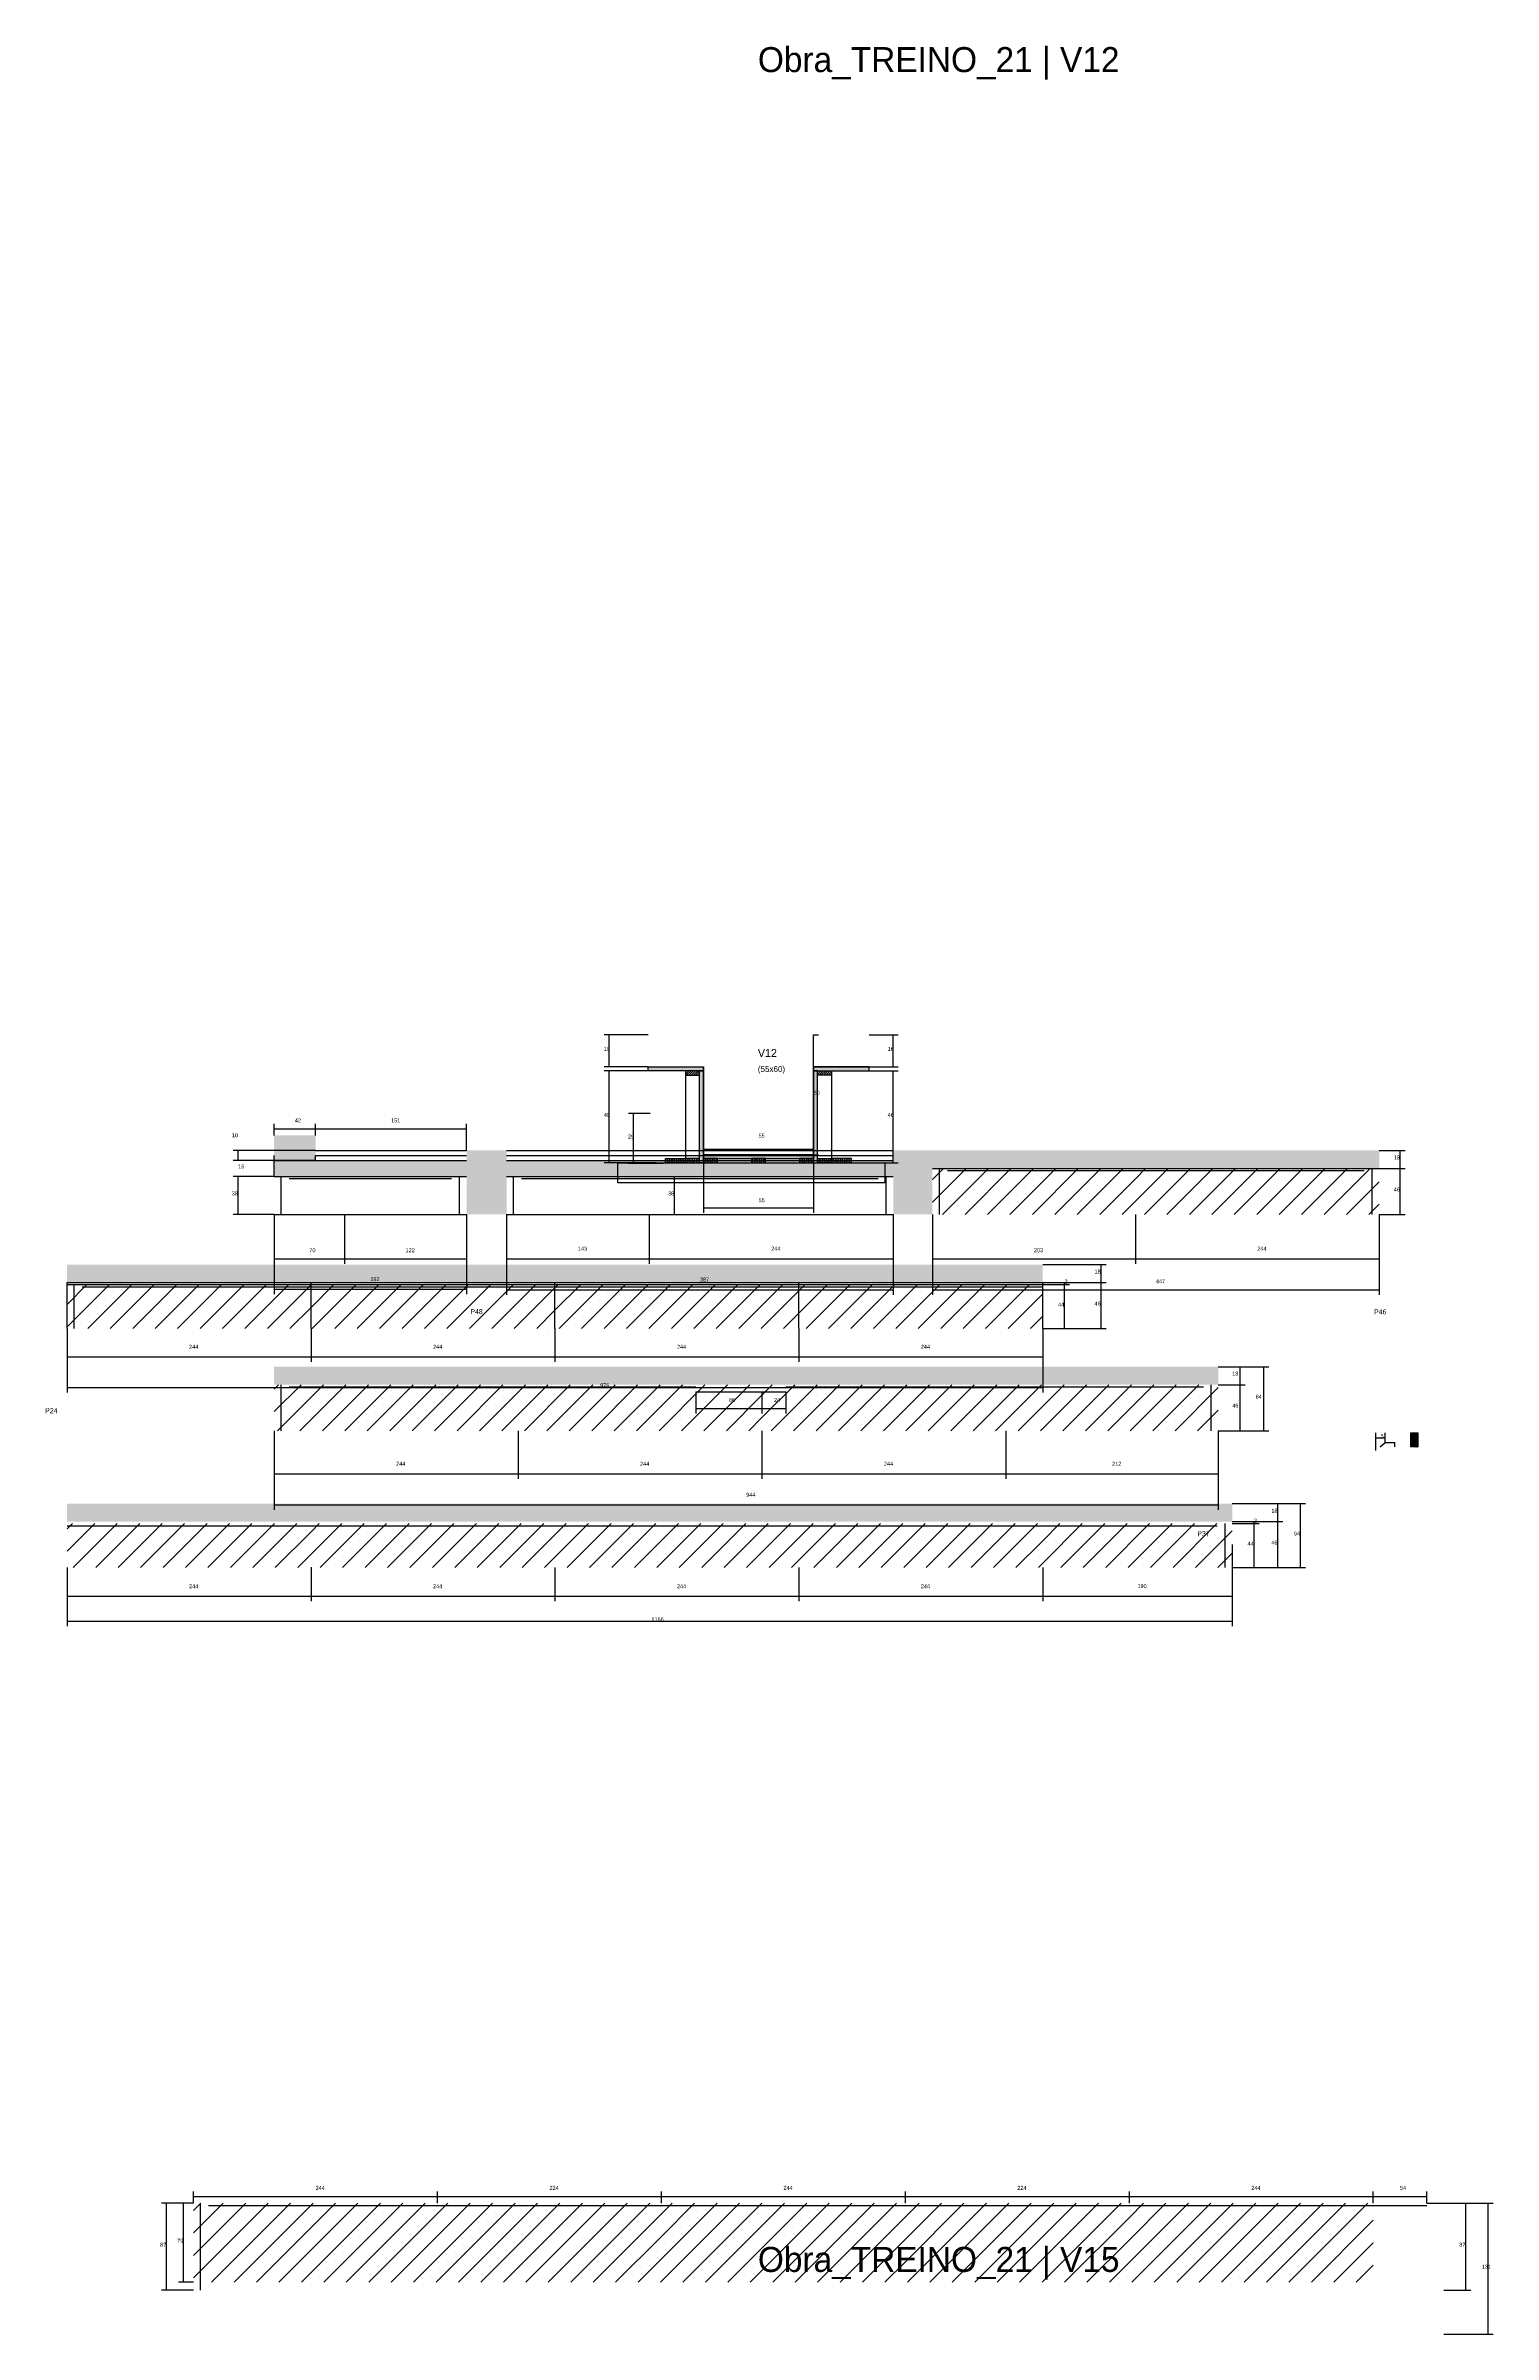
# Model space of a CAD drawing. Header units: metres. Extents: x -65046 to 21926, y -45195 to 1016.
# Drawn here: x 5688 to 7136, y -27672 to -25384 of the extents above; entities that cross this region are included whole.
import ezdxf

# ---------------------------------------------------------------- set-up
doc = ezdxf.new("R2010")
doc.units = ezdxf.units.M
for name, color, linetype in [('COTA', 241, 'Continuous'), ('Escoras', 2, 'Continuous'), ('Hachura', 253, 'Continuous'), ('LABEL_ID', 3, 'Continuous'), ('Madeira', 126, 'Continuous'), ('NOMENCLATURA', 7, 'Continuous'), ('Painéis', 200, 'Continuous'), ('SARR_2.2x7', 40, 'Continuous'), ('Texto Seção', 7, 'Continuous')]:
    doc.layers.add(name, color=color, linetype=linetype)

msp = doc.modelspace()

# ---------------------------------------------------------------- hatches: boundary and pattern name
at = {"layer": 'COTA'}
h = msp.add_hatch(dxfattribs=at)
h.set_pattern_fill('AR-CONC', scale=0.03)
h.paths.add_polyline_path([(6108.6, -26552.4), (6148.6, -26552.4), (6148.6, -26514.4), (6535.4, -26514.4), (6535.4, -26552.4), (6574.6, -26552.4), (6574.6, -26506.4), (6777.6, -26506.4), (7021.6, -26506.4), (7021.6, -26488.4), (6535.4, -26488.4), (6535.4, -26498.4), (6148.6, -26498.4), (6148.6, -26488.4), (6108.6, -26488.4), (6108.6, -26498.4), (5957.6, -26498.4), (5957.6, -26488.4), (5957.6, -26473.4), (5916.1, -26473.4), (5916.1, -26514.4), (5957.6, -26514.4), (6108.6, -26514.4)])
h = msp.add_hatch(dxfattribs=at)
h.set_pattern_fill('AR-CONC', scale=0.03)
h.paths.add_polyline_path([(6197, -26620.5), (6685, -26620.5), (6685, -26602.5), (5709, -26602.5), (5709, -26620.5)])
h = msp.add_hatch(dxfattribs=at)
h.set_pattern_fill('AR-CONC', scale=0.03)
h.paths.add_polyline_path([(5916.1, -26704.7), (5916.1, -26722.7), (6860.6, -26722.7), (6860.6, -26704.7)])
h = msp.add_hatch(dxfattribs=at)
h.set_pattern_fill('AR-CONC', scale=0.03)
h.paths.add_polyline_path([(6197, -26859.6), (6874.5, -26859.6), (6874.5, -26841.6), (5709, -26841.6), (5709, -26859.6)])
at = {"layer": 'Hachura'}
h = msp.add_hatch(color=8, dxfattribs=at)
h.dxf.hatch_style = 1
h.paths.add_polyline_path([(6290.1, -26408.9), (6290.1, -26404.9), (6290.1, -26404.9), (6345.7, -26404.9), (6345.7, -26404.9), (6345.7, -26408.9), (6345.7, -26408.9), (6290.1, -26408.9)])
h = msp.add_hatch(dxfattribs=at)
h.set_pattern_fill('ANSI31', scale=0.5)
h.paths.add_polyline_path([(6341.7, -26413.3), (6341.7, -26408.9), (6341.7, -26408.9), (6327.7, -26408.9), (6327.7, -26408.9), (6327.7, -26413.3), (6327.7, -26413.3), (6341.7, -26413.3)])
h = msp.add_hatch(color=8, dxfattribs=at)
h.dxf.hatch_style = 1
h.paths.add_polyline_path([(6341.7, -26404.9), (6345.7, -26404.9), (6345.7, -26404.9), (6345.7, -26500.9), (6345.7, -26500.9), (6341.7, -26500.9), (6341.7, -26500.9), (6341.7, -26404.9)])
h = msp.add_hatch(color=8, dxfattribs=at)
h.dxf.hatch_style = 1
h.paths.add_polyline_path([(6459.7, -26404.9), (6455.7, -26404.9), (6455.7, -26404.9), (6455.7, -26500.9), (6455.7, -26500.9), (6459.7, -26500.9), (6459.7, -26500.9), (6459.7, -26404.9)])
h = msp.add_hatch(color=8, dxfattribs=at)
h.dxf.hatch_style = 1
h.paths.add_polyline_path([(6511.3, -26408.9), (6511.3, -26404.9), (6511.3, -26404.9), (6455.7, -26404.9), (6455.7, -26404.9), (6455.7, -26408.9), (6455.7, -26408.9), (6511.3, -26408.9)])
h = msp.add_hatch(dxfattribs=at)
h.set_pattern_fill('ANSI31', scale=0.5)
h.paths.add_polyline_path([(6459.7, -26413.3), (6459.7, -26408.9), (6459.7, -26408.9), (6473.7, -26408.9), (6473.7, -26408.9), (6473.7, -26413.3), (6473.7, -26413.3), (6459.7, -26413.3)])
h = msp.add_hatch(dxfattribs=at)
h.set_pattern_fill('ANSI31', scale=0.5)
h.paths.add_polyline_path([(6307.7, -26500.9), (6307.7, -26496.5), (6307.7, -26496.5), (6327.7, -26496.5), (6327.7, -26496.5), (6327.7, -26500.9), (6327.7, -26500.9), (6307.7, -26500.9)])
h = msp.add_hatch(dxfattribs=at)
h.set_pattern_fill('ANSI31', scale=0.5)
h.paths.add_polyline_path([(6341.7, -26500.9), (6341.7, -26496.5), (6341.7, -26496.5), (6327.7, -26496.5), (6327.7, -26496.5), (6327.7, -26500.9), (6327.7, -26500.9), (6341.7, -26500.9)])
h = msp.add_hatch(color=8, dxfattribs=at)
h.dxf.hatch_style = 1
h.paths.add_polyline_path([(6455.7, -26496.5), (6455.7, -26492.9), (6455.7, -26492.9), (6345.7, -26492.9), (6345.7, -26492.9), (6345.7, -26496.5), (6345.7, -26496.5), (6455.7, -26496.5)])
h = msp.add_hatch(dxfattribs=at)
h.set_pattern_fill('ANSI31', scale=0.5)
h.paths.add_polyline_path([(6359.7, -26500.9), (6359.7, -26496.5), (6359.7, -26496.5), (6345.7, -26496.5), (6345.7, -26496.5), (6345.7, -26500.9), (6345.7, -26500.9), (6359.7, -26500.9)])
h = msp.add_hatch(dxfattribs=at)
h.set_pattern_fill('ANSI31', scale=0.5)
h.paths.add_polyline_path([(6407.7, -26500.9), (6407.7, -26496.5), (6407.7, -26496.5), (6393.7, -26496.5), (6393.7, -26496.5), (6393.7, -26500.9), (6393.7, -26500.9), (6407.7, -26500.9)])
h = msp.add_hatch(dxfattribs=at)
h.set_pattern_fill('ANSI31', scale=0.5)
h.paths.add_polyline_path([(6455.7, -26500.9), (6455.7, -26496.5), (6455.7, -26496.5), (6441.7, -26496.5), (6441.7, -26496.5), (6441.7, -26500.9), (6441.7, -26500.9), (6455.7, -26500.9)])
h = msp.add_hatch(dxfattribs=at)
h.set_pattern_fill('ANSI31', scale=0.5)
h.paths.add_polyline_path([(6459.7, -26500.9), (6459.7, -26496.5), (6459.7, -26496.5), (6473.7, -26496.5), (6473.7, -26496.5), (6473.7, -26500.9), (6473.7, -26500.9), (6459.7, -26500.9)])
h = msp.add_hatch(dxfattribs=at)
h.set_pattern_fill('ANSI31', scale=0.5)
h.paths.add_polyline_path([(6493.7, -26500.9), (6493.7, -26496.5), (6493.7, -26496.5), (6473.7, -26496.5), (6473.7, -26496.5), (6473.7, -26500.9), (6473.7, -26500.9), (6493.7, -26500.9)])
h = msp.add_hatch(dxfattribs=at)
h.set_pattern_fill('ANSI31', scale=5)
h.paths.add_polyline_path([(6777.6, -26552.4), (6777.6, -26506.4), (6574.6, -26506.4), (6574.6, -26552.4)])
h = msp.add_hatch(dxfattribs=at)
h.set_pattern_fill('ANSI31', scale=5)
h.paths.add_polyline_path([(6777.6, -26506.4), (6777.6, -26552.4), (7021.6, -26552.4), (7021.6, -26506.4)])
h = msp.add_hatch(dxfattribs=at)
h.set_pattern_fill('ANSI31', scale=5)
h.paths.add_polyline_path([(5953, -26666.5), (5953, -26622.5), (5709, -26622.5), (5709, -26666.5)])
h = msp.add_hatch(dxfattribs=at)
h.set_pattern_fill('ANSI31', scale=5)
h.paths.add_polyline_path([(6197, -26666.5), (6197, -26622.5), (5953, -26622.5), (5953, -26666.5)])
h = msp.add_hatch(dxfattribs=at)
h.set_pattern_fill('ANSI31', scale=5)
h.paths.add_polyline_path([(6441, -26666.5), (6441, -26622.5), (6197, -26622.5), (6197, -26666.5)])
h = msp.add_hatch(dxfattribs=at)
h.set_pattern_fill('ANSI31', scale=5)
h.paths.add_polyline_path([(6685, -26666.5), (6685, -26622.5), (6441, -26622.5), (6441, -26666.5)])
h = msp.add_hatch(dxfattribs=at)
h.set_pattern_fill('ANSI31', scale=5)
h.paths.add_polyline_path([(6160.1, -26722.7), (5916.1, -26722.7), (5916.1, -26768.7), (6160.1, -26768.7)])
h = msp.add_hatch(dxfattribs=at)
h.set_pattern_fill('ANSI31', scale=5)
h.paths.add_polyline_path([(6404.1, -26768.7), (6404.1, -26722.7), (6160.1, -26722.7), (6160.1, -26768.7)])
h = msp.add_hatch(dxfattribs=at)
h.set_pattern_fill('ANSI31', scale=5)
h.paths.add_polyline_path([(6648.1, -26768.7), (6648.1, -26722.7), (6404.1, -26722.7), (6404.1, -26768.7)])
h = msp.add_hatch(dxfattribs=at)
h.set_pattern_fill('ANSI31', scale=5)
h.paths.add_polyline_path([(6648.1, -26722.7), (6648.1, -26768.7), (6860.6, -26768.7), (6860.6, -26722.7)])
h = msp.add_hatch(dxfattribs=at)
h.set_pattern_fill('ANSI31', scale=5)
h.paths.add_polyline_path([(5709, -26861.6), (5709, -26905.6), (5953, -26905.6), (5953, -26861.6)])
h = msp.add_hatch(dxfattribs=at)
h.set_pattern_fill('ANSI31', scale=5)
h.paths.add_polyline_path([(5953, -26861.6), (5953, -26905.6), (6197, -26905.6), (6197, -26861.6)])
h = msp.add_hatch(dxfattribs=at)
h.set_pattern_fill('ANSI31', scale=5)
h.paths.add_polyline_path([(6197, -26861.6), (6197, -26905.6), (6441, -26905.6), (6441, -26861.6)])
h = msp.add_hatch(dxfattribs=at)
h.set_pattern_fill('ANSI31', scale=5)
h.paths.add_polyline_path([(6441, -26861.6), (6441, -26905.6), (6685, -26905.6), (6685, -26861.6)])
h = msp.add_hatch(dxfattribs=at)
h.set_pattern_fill('ANSI31', scale=5)
h.paths.add_polyline_path([(6874.5, -26905.6), (6874.5, -26861.6), (6685, -26861.6), (6685, -26905.6)])
h = msp.add_hatch(dxfattribs=at)
h.set_pattern_fill('ANSI31', scale=5)
h.paths.add_polyline_path([(5835.6, -27541.3), (5835.6, -27620.3), (6079.6, -27620.3), (6079.6, -27541.3)])
h = msp.add_hatch(dxfattribs=at)
h.set_pattern_fill('ANSI31', scale=5)
h.paths.add_polyline_path([(6303.6, -27620.3), (6303.6, -27541.3), (6079.6, -27541.3), (6079.6, -27620.3)])
h = msp.add_hatch(dxfattribs=at)
h.set_pattern_fill('ANSI31', scale=5)
h.paths.add_polyline_path([(6303.6, -27620.3), (6547.6, -27620.3), (6547.6, -27541.3), (6303.6, -27541.3)])
h = msp.add_hatch(dxfattribs=at)
h.set_pattern_fill('ANSI31', scale=5)
h.paths.add_polyline_path([(6547.6, -27541.3), (6547.6, -27620.3), (6771.6, -27620.3), (6771.6, -27541.3)])
h = msp.add_hatch(dxfattribs=at)
h.set_pattern_fill('ANSI31', scale=5)
h.paths.add_polyline_path([(6771.6, -27541.3), (6771.6, -27620.3), (7015.6, -27620.3), (7015.6, -27541.3)])
at = {"layer": 'Madeira'}
h = msp.add_hatch(dxfattribs=at)
h.set_pattern_fill('ANSI31', scale=0.2)
h.paths.add_polyline_path([(7060.1, -26771), (7053.1, -26771), (7053.1, -26785), (7060.1, -26785)])

# ---------------------------------------------------------------- linework, layer by layer
at = {"layer": 'COTA'}
for p, q in [((6290.1, -26372.9), (6246.4, -26372.9)), ((6251.4, -26404.9), (6251.4, -26372.9)), ((6455.7, -26492.9), (6455.7, -26372.9)), ((6455.7, -26372.9), (6460.7, -26372.9)), ((6511.3, -26372.9), (6540.3, -26372.9)), ((6535.3, -26404.9), (6535.3, -26372.9)), ((6290.1, -26404.9), (6246.4, -26404.9)), ((6290.1, -26408.9), (6246.4, -26408.9)), ((6251.4, -26500.9), (6251.4, -26408.9)), ((6511.3, -26404.9), (6540.3, -26404.9)), ((6511.3, -26408.9), (6540.3, -26408.9)), ((6535.3, -26500.9), (6535.3, -26408.9)), ((6292.4, -26451.5), (6270.6, -26451.5)), ((6275.6, -26501.6), (6275.6, -26451.5)), ((5916.1, -26473.4), (5916.1, -26461.9)), ((5916.1, -26466.9), (5957.6, -26466.9)), ((5957.6, -26473.4), (5957.6, -26461.9)), ((5957.6, -26473.4), (5957.6, -26461.9)), ((5957.6, -26466.9), (6108.6, -26466.9)), ((6108.6, -26488.4), (6108.6, -26461.9)), ((5957.6, -26488.4), (5875.2, -26488.4)), ((5957.6, -26498.4), (5875.2, -26498.4)), ((5880.2, -26498.4), (5880.2, -26488.4)), ((5916.1, -26514.4), (5916.1, -26493.4)), ((5916.1, -26498.4), (5957.6, -26498.4)), ((5957.6, -26498.4), (5957.6, -26493.4)), ((6298.1, -26500.9), (6246.4, -26500.9)), ((6305.2, -26501.6), (6270.6, -26501.6)), ((6345.7, -26492.9), (6345.7, -26482.2)), ((6345.7, -26487.2), (6455.7, -26487.2)), ((6345.7, -26500.9), (6345.7, -26550.7)), ((6455.7, -26492.9), (6455.7, -26482.2)), ((6455.7, -26492.9), (6460.7, -26492.9)), ((6455.7, -26500.9), (6455.7, -26550.7)), ((6493.7, -26500.9), (6540.3, -26500.9)), ((7021.6, -26488.4), (7047.6, -26488.4)), ((7042.6, -26506.4), (7042.6, -26488.4)), ((5916.1, -26514.4), (5875.2, -26514.4)), ((5880.2, -26552.4), (5880.2, -26514.4)), ((6291.4, -26514.4), (6321.6, -26514.4)), ((6316.6, -26552.4), (6316.6, -26514.4)), ((7021.6, -26506.4), (7047.6, -26506.4)), ((7021.6, -26506.4), (7047.6, -26506.4)), ((7042.6, -26552.4), (7042.6, -26506.4)), ((6345.7, -26545.7), (6455.7, -26545.7)), ((5916.1, -26552.4), (5875.2, -26552.4)), ((5916.1, -26552.4), (5916.1, -26632.3)), ((5916.1, -26552.4), (5916.1, -26601.7)), ((5986.6, -26552.4), (5986.6, -26601.7)), ((5986.6, -26552.4), (5986.6, -26601.7)), ((6108.6, -26552.4), (6108.6, -26632.3)), ((6108.6, -26552.4), (6108.6, -26601.7)), ((6148.6, -26552.4), (6148.6, -26632.7)), ((6148.6, -26552.4), (6148.6, -26601.7)), ((6291.4, -26552.4), (6291.4, -26601.7)), ((6291.4, -26552.4), (6291.4, -26601.7)), ((6291.4, -26552.4), (6321.6, -26552.4)), ((6535.4, -26552.4), (6535.4, -26632.7)), ((6535.4, -26552.4), (6535.4, -26601.7)), ((6574.6, -26552.4), (6574.6, -26632.7)), ((6574.6, -26552.4), (6574.6, -26601.7)), ((6777.6, -26552.4), (6777.6, -26601.7)), ((6777.6, -26552.4), (6777.6, -26601.7)), ((7021.6, -26552.4), (7021.6, -26601.7)), ((7021.6, -26552.4), (7021.6, -26632.7)), ((7021.6, -26552.4), (7047.6, -26552.4)), ((5916.1, -26596.7), (5986.6, -26596.7)), ((5986.6, -26596.7), (6108.6, -26596.7)), ((6148.6, -26596.7), (6291.4, -26596.7)), ((6291.4, -26596.7), (6535.4, -26596.7)), ((6574.6, -26596.7), (6777.6, -26596.7)), ((6685, -26602.5), (6748.3, -26602.5)), ((6743.3, -26620.5), (6743.3, -26602.5)), ((6777.6, -26596.7), (7021.6, -26596.7)), ((5916.1, -26627.3), (6108.6, -26627.3)), ((6148.6, -26627.7), (6535.4, -26627.7)), ((6574.6, -26627.7), (7021.6, -26627.7)), ((6685, -26620.5), (6748.3, -26620.5)), ((6685, -26620.5), (6748.3, -26620.5)), ((6685, -26620.5), (6711.8, -26620.5)), ((6685, -26622.5), (6711.8, -26622.5)), ((6685, -26622.5), (6711.8, -26622.5)), ((6706.8, -26622.5), (6706.8, -26620.5)), ((6706.8, -26666.5), (6706.8, -26622.5)), ((6743.3, -26666.5), (6743.3, -26620.5)), ((5709, -26666.5), (5709, -26699.9)), ((5709, -26666.5), (5709, -26730.4)), ((5953, -26666.5), (5953, -26699.9)), ((5953, -26666.5), (5953, -26699.9)), ((6197, -26666.5), (6197, -26699.9)), ((6197, -26666.5), (6197, -26699.9)), ((6441, -26666.5), (6441, -26699.9)), ((6441, -26666.5), (6441, -26699.9)), ((6685, -26666.5), (6685, -26730.4)), ((6685, -26666.5), (6685, -26699.9)), ((6685, -26666.5), (6748.3, -26666.5)), ((6685, -26666.5), (6711.8, -26666.5)), ((5709, -26694.9), (5953, -26694.9)), ((5953, -26694.9), (6197, -26694.9)), ((6197, -26694.9), (6441, -26694.9)), ((6441, -26694.9), (6685, -26694.9)), ((6860.6, -26704.7), (6887.6, -26704.7)), ((6860.6, -26704.7), (6911.1, -26704.7)), ((6882.6, -26722.7), (6882.6, -26704.7)), ((6906.1, -26768.7), (6906.1, -26704.7)), ((5709, -26725.4), (6685, -26725.4)), ((6338.1, -26729.7), (6338.1, -26751.4)), ((6404.1, -26729.7), (6404.1, -26751.4)), ((6404.1, -26729.7), (6404.1, -26751.4)), ((6428.1, -26729.7), (6428.1, -26751.4)), ((6860.6, -26722.7), (6887.6, -26722.7)), ((6860.6, -26722.7), (6887.6, -26722.7)), ((6882.6, -26768.7), (6882.6, -26722.7)), ((6338.1, -26746.4), (6404.1, -26746.4)), ((6404.1, -26746.4), (6428.1, -26746.4)), ((5916.1, -26768.7), (5916.1, -26847.9)), ((6160.1, -26768.7), (6160.1, -26816.9)), ((6160.1, -26768.7), (6160.1, -26816.9)), ((6404.1, -26768.7), (6404.1, -26816.9)), ((6404.1, -26768.7), (6404.1, -26816.9)), ((6648.1, -26768.7), (6648.1, -26816.9)), ((6648.1, -26768.7), (6648.1, -26816.9)), ((6860.6, -26768.7), (6887.6, -26768.7)), ((6860.6, -26768.7), (6911.1, -26768.7)), ((6860.6, -26768.7), (6860.6, -26816.9)), ((6860.6, -26768.7), (6860.6, -26847.9)), ((5916.1, -26780.9), (5916.1, -26816.9)), ((5916.1, -26811.9), (6160.1, -26811.9)), ((6160.1, -26811.9), (6404.1, -26811.9)), ((6404.1, -26811.9), (6648.1, -26811.9)), ((6648.1, -26811.9), (6860.6, -26811.9)), ((5916.1, -26842.9), (6860.6, -26842.9)), ((6874.5, -26841.6), (6925.2, -26841.6)), ((6874.5, -26841.6), (6947.7, -26841.6)), ((6920.2, -26859.6), (6920.2, -26841.6)), ((6942.7, -26905.6), (6942.7, -26841.6)), ((6874.5, -26859.6), (6925.2, -26859.6)), ((6874.5, -26859.6), (6925.2, -26859.6)), ((6874.5, -26859.6), (6901.3, -26859.6)), ((6874.5, -26861.6), (6901.3, -26861.6)), ((6874.5, -26861.6), (6901.3, -26861.6)), ((6896.3, -26861.6), (6896.3, -26859.6)), ((6896.3, -26905.6), (6896.3, -26861.6)), ((6920.2, -26905.6), (6920.2, -26859.6)), ((6874.5, -26882.6), (6874.5, -26964.3)), ((5709, -26905.6), (5709, -26939.2)), ((5709, -26905.6), (5709, -26964.3)), ((5953, -26905.1), (5953, -26939.2)), ((5953, -26905.1), (5953, -26939.2)), ((6197, -26905.6), (6197, -26939.2)), ((6197, -26905.6), (6197, -26939.2)), ((6441, -26905.6), (6441, -26939.2)), ((6441, -26905.6), (6441, -26939.2)), ((6685, -26905.6), (6685, -26939.2)), ((6685, -26905.6), (6685, -26939.2)), ((6874.5, -26905.6), (6925.2, -26905.6)), ((6874.5, -26905.6), (6947.7, -26905.6)), ((6874.5, -26905.6), (6874.5, -26939.2)), ((6874.5, -26905.6), (6901.3, -26905.6)), ((5709, -26934.2), (5953, -26934.2)), ((5953, -26934.2), (6197, -26934.2)), ((6197, -26934.2), (6441, -26934.2)), ((6441, -26934.2), (6685, -26934.2)), ((6685, -26934.2), (6874.5, -26934.2)), ((5709, -26959.3), (6874.5, -26959.3)), ((5835.6, -27541.3), (5835.6, -27529.4)), ((6079.6, -27541.3), (6079.6, -27529.4)), ((6079.6, -27541.3), (6079.6, -27529.4)), ((6303.6, -27541.3), (6303.6, -27529.4)), ((6303.6, -27541.3), (6303.6, -27529.4)), ((6547.6, -27541.3), (6547.6, -27529.4)), ((6547.6, -27541.3), (6547.6, -27529.4)), ((6771.6, -27541.3), (6771.6, -27529.4)), ((6771.6, -27541.3), (6771.6, -27529.4)), ((7015.6, -27541.3), (7015.6, -27529.4)), ((7015.6, -27541.3), (7015.6, -27529.4)), ((7069.1, -27541.3), (7069.1, -27529.4)), ((5835.6, -27541.3), (5803.5, -27541.3)), ((5808.5, -27628.3), (5808.5, -27541.3)), ((5835.6, -27541.3), (5820.6, -27541.3)), ((5825.6, -27620.3), (5825.6, -27541.3)), ((5835.6, -27534.4), (6079.6, -27534.4)), ((6079.6, -27534.4), (6303.6, -27534.4)), ((6303.6, -27534.4), (6547.6, -27534.4)), ((6547.6, -27534.4), (6771.6, -27534.4)), ((6771.6, -27534.4), (7015.6, -27534.4)), ((7015.6, -27534.4), (7069.1, -27534.4)), ((7069.1, -27541.3), (7135.6, -27541.3)), ((7069.1, -27541.3), (7113.1, -27541.3)), ((7108.1, -27628.3), (7108.1, -27541.3)), ((7130.6, -27672.3), (7130.6, -27541.3)), ((5835.6, -27620.3), (5820.6, -27620.3)), ((5835.6, -27628.3), (5803.5, -27628.3)), ((7086.1, -27628.3), (7113.1, -27628.3)), ((7086.1, -27672.3), (7135.6, -27672.3))]:
    msp.add_line(p, q, dxfattribs=at)
at = {"layer": 'Escoras'}
for p, q in [((7018.3, -26788.6), (7018.3, -26771)), ((7018.3, -26776), (7027.5, -26776)), ((7027.5, -26780.6), (7027.5, -26771))]:
    msp.add_line(p, q, dxfattribs=at)
at = {"layer": 'Madeira'}
for points in [[(6341.7, -26413.3), (6341.7, -26408.9), (6327.7, -26408.9), (6327.7, -26413.3)], [(6341.7, -26408.9), (6327.7, -26408.9), (6327.7, -26500.9), (6341.7, -26500.9)], [(6459.7, -26413.3), (6459.7, -26408.9), (6473.7, -26408.9), (6473.7, -26413.3)], [(6459.7, -26408.9), (6473.7, -26408.9), (6473.7, -26500.9), (6459.7, -26500.9)], [(6527.1, -26520.9), (6260, -26520.9), (6260, -26500.9), (6527.1, -26500.9)], [(6307.7, -26500.9), (6307.7, -26496.5), (6327.7, -26496.5), (6327.7, -26500.9)], [(6341.7, -26500.9), (6341.7, -26496.5), (6327.7, -26496.5), (6327.7, -26500.9)], [(6359.7, -26500.9), (6359.7, -26496.5), (6345.7, -26496.5), (6345.7, -26500.9)], [(6407.7, -26500.9), (6407.7, -26496.5), (6393.7, -26496.5), (6393.7, -26500.9)], [(6455.7, -26500.9), (6455.7, -26496.5), (6441.7, -26496.5), (6441.7, -26500.9)], [(6459.7, -26500.9), (6459.7, -26496.5), (6473.7, -26496.5), (6473.7, -26500.9)], [(6493.7, -26500.9), (6493.7, -26496.5), (6473.7, -26496.5), (6473.7, -26500.9)], [(7060.1, -26785), (7053.1, -26785), (7053.1, -26771), (7060.1, -26771)]]:
    msp.add_lwpolyline(points, close=True, dxfattribs=at)
at = {"layer": 'Painéis'}
for p, q in [((6290.1, -26404.9), (6345.7, -26404.9)), ((6290.1, -26408.9), (6290.1, -26404.9)), ((6345.7, -26408.9), (6345.7, -26404.9)), ((6345.7, -26500.9), (6345.7, -26408.9)), ((6455.7, -26404.9), (6511.3, -26404.9)), ((6455.7, -26408.9), (6455.7, -26404.9)), ((6455.7, -26500.9), (6455.7, -26408.9)), ((6511.3, -26408.9), (6511.3, -26404.9)), ((5957.6, -26488.4), (6108.6, -26488.4)), ((5957.6, -26498.4), (6108.6, -26498.4)), ((6148.6, -26488.4), (6535.4, -26488.4)), ((6148.6, -26498.4), (6535.4, -26498.4)), ((6345.7, -26492.9), (6455.7, -26492.9)), ((6345.7, -26496.5), (6345.7, -26492.9)), ((6455.7, -26496.5), (6455.7, -26492.9)), ((5916.1, -26514.4), (5957.6, -26514.4)), ((5957.6, -26514.4), (6108.6, -26514.4)), ((6148.6, -26514.4), (6535.4, -26514.4)), ((6574.6, -26506.4), (7021.6, -26506.4)), ((6574.6, -26506.4), (6777.6, -26506.4)), ((5916.1, -26552.4), (6108.6, -26552.4)), ((6148.6, -26552.4), (6535.4, -26552.4)), ((5709, -26620.5), (6685, -26620.5)), ((5709, -26666.5), (5709, -26620.5)), ((5709, -26622.5), (6197, -26622.5)), ((5709, -26666.5), (5709, -26622.5)), ((5953, -26666.5), (5953, -26620.5)), ((6197, -26666.5), (6197, -26620.5)), ((6197, -26622.5), (6441, -26622.5)), ((6197, -26622.5), (6685, -26622.5)), ((6441, -26666.5), (6441, -26620.5)), ((6685, -26666.5), (6685, -26620.5))]:
    msp.add_line(p, q, dxfattribs=at)
for points in [[(6290.1, -26408.9), (6290.1, -26404.9), (6345.7, -26404.9), (6345.7, -26408.9)], [(6341.7, -26408.9), (6345.7, -26408.9), (6345.7, -26500.9), (6341.7, -26500.9)], [(6511.3, -26408.9), (6511.3, -26404.9), (6455.7, -26404.9), (6455.7, -26408.9)], [(6459.7, -26408.9), (6455.7, -26408.9), (6455.7, -26500.9), (6459.7, -26500.9)], [(6455.7, -26496.5), (6455.7, -26492.9), (6345.7, -26492.9), (6345.7, -26496.5)]]:
    msp.add_lwpolyline(points, close=True, dxfattribs=at)
at = {"layer": 'SARR_2.2x7'}
for p, q in [((5957.6, -26493.4), (6108.6, -26493.4)), ((6148.6, -26493.4), (6291.4, -26493.4)), ((6291.4, -26493.4), (6535.4, -26493.4)), ((5923.1, -26552.4), (5923.1, -26514.4)), ((5931.1, -26516.6), (5986.6, -26516.6)), ((5986.6, -26516.6), (6093.6, -26516.6)), ((6101.6, -26552.4), (6101.6, -26514.4)), ((6155.6, -26552.4), (6155.6, -26514.4)), ((6163.6, -26516.6), (6291.4, -26516.6)), ((6291.4, -26516.6), (6520.4, -26516.6)), ((6528.4, -26552.4), (6528.4, -26514.4)), ((6581.6, -26552.4), (6581.6, -26506.4)), ((6589.6, -26508.6), (6777.6, -26508.6)), ((6777.6, -26508.6), (7006.6, -26508.6)), ((7014.6, -26552.4), (7014.6, -26506.4)), ((5716, -26666.5), (5716, -26622.5)), ((5724, -26624.7), (5953, -26624.7)), ((5953, -26624.7), (6197, -26624.7)), ((6197, -26624.7), (6441, -26624.7)), ((6441, -26624.7), (6685, -26624.7)), ((5716, -26666.5), (5716, -26666.5)), ((6190, -26666.5), (6190, -26666.5)), ((6204, -26666.5), (6204, -26666.5)), ((5923.1, -26768.7), (5923.1, -26722.7)), ((5931.1, -26724.9), (6160.1, -26724.9)), ((6160.1, -26724.9), (6338.1, -26724.9)), ((6338.1, -26729.7), (6404.1, -26729.7)), ((6404.1, -26729.7), (6428.1, -26729.7)), ((6428.1, -26724.9), (6648.1, -26724.9)), ((6648.1, -26724.9), (6845.6, -26724.9)), ((6853.6, -26768.7), (6853.6, -26722.7)), ((7022.5, -26785), (7027.5, -26780.6)), ((7027.5, -26780.6), (7037.1, -26780.6)), ((7037.1, -26785), (7037.1, -26780.6)), ((5709, -26863.8), (5953, -26863.8)), ((5953, -26863.8), (6197, -26863.8)), ((6197, -26863.8), (6441, -26863.8)), ((6441, -26863.8), (6685, -26863.8)), ((6685, -26863.8), (6859.5, -26863.8)), ((6867.5, -26905.6), (6867.5, -26861.6)), ((5716, -26905.6), (5716, -26905.6)), ((6190, -26905.6), (6190, -26905.6)), ((5842.6, -27628.3), (5842.6, -27541.3)), ((5850.6, -27543.5), (6079.6, -27543.5)), ((6079.6, -27543.5), (6303.6, -27543.5)), ((6303.6, -27543.5), (6547.6, -27543.5)), ((6547.6, -27543.5), (6771.6, -27543.5)), ((6771.6, -27543.5), (7015.6, -27543.5)), ((7015.6, -27543.5), (7069.1, -27543.5))]:
    msp.add_line(p, q, dxfattribs=at)

# ---------------------------------------------------------------- texts
at = {"layer": 'COTA'}
for s, p in [('16', (6245.9, -26388.9)), ('16', (6529.8, -26388.9)), ('60', (6455.7, -26432.7)), ('42', (5936.8, -26460.4)), ('151', (6033.1, -26460.4)), ('46', (6245.9, -26454.9)), ('46', (6529.8, -26454.9)), ('10', (5873.7, -26475.2)), ('25', (6270.1, -26476.5)), ('55', (6400.7, -26475.7)), ('16', (5880.2, -26506.4)), ('18', (7036.1, -26497.4)), ('38', (5873.7, -26533.4)), ('38', (6310.1, -26533.4)), ('55', (6400.7, -26540.2)), ('46', (7036.1, -26529.4)), ('70', (5951.3, -26590.2)), ('122', (6047.6, -26590.2)), ('143', (6220, -26588.6)), ('244', (6413.4, -26588.6)), ('203', (6676.1, -26590.2)), ('244', (6899.6, -26588.6)), ('192', (6012.3, -26619.1)), ('387', (6342, -26619.5)), ('18', (6736.8, -26611.5)), ('2', (6706.8, -26621.5)), ('46', (6736.8, -26643.5)), ('447', (6798.1, -26621.2)), ('44', (6700.3, -26644.5)), ('244', (5831, -26686.8)), ('244', (6075, -26686.8)), ('244', (6319, -26686.8)), ('244', (6563, -26686.8)), ('976', (6242.2, -26725.4)), ('18', (6874.5, -26713.7)), ('66', (6371.1, -26739.9)), ('24', (6416.1, -26739.9)), ('46', (6874.5, -26745.7)), ('64', (6898, -26736.7)), ('244', (6038.1, -26803.8)), ('244', (6282.1, -26803.8)), ('244', (6526.1, -26803.8)), ('212', (6754.3, -26803.8)), ('944', (6388.3, -26834.8)), ('2', (6896.3, -26860.6)), ('18', (6913.7, -26850.6)), ('44', (6889.8, -26883.6)), ('46', (6913.7, -26882.6)), ('64', (6936.2, -26873.6)), ('244', (5831, -26926.2)), ('244', (6075, -26926.2)), ('244', (6319, -26926.2)), ('244', (6563, -26926.2)), ('190', (6779.7, -26926.1)), ('1166', (6293.5, -26959.3)), ('244', (5957.6, -27527.9)), ('224', (6191.6, -27527.9)), ('244', (6425.6, -27527.9)), ('224', (6659.6, -27527.9)), ('244', (6893.6, -27527.9)), ('54', (7042.3, -27527.9)), ('79', (5819.1, -27580.8)), ('87', (5802, -27584.8)), ('87', (7101.6, -27584.8)), ('131', (7124.1, -27606.8))]:
    msp.add_text(s, height=4, dxfattribs=at).set_placement(p)
at = {"layer": 'Escoras'}
msp.add_text('5', height=4, dxfattribs=at).set_placement((7022.9, -26776))
at = {"layer": 'LABEL_ID'}
for s, p in [('Obra_TREINO_21 | V12', (6400, -25410)), ('Obra_TREINO_21 | V15', (6400, -27610))]:
    msp.add_text(s, height=25, dxfattribs=at).set_placement(p)
at = {"layer": 'NOMENCLATURA'}
for s, p in [('P48', (6112.5, -26652.1)), ('P46', (7016.4, -26652.4)), ('P24', (5687.1, -26751.2)), ('P37', (6839.6, -26874.2))]:
    msp.add_text(s, height=5, dxfattribs=at).set_placement(p)
at = {"layer": 'Texto Seção'}
for s, height, p in [('V12', 8, (6400, -26395)), ('(55x60)', 6, (6400, -26410))]:
    msp.add_text(s, height=height, dxfattribs=at).set_placement(p)

doc.saveas('drawing.dxf')
